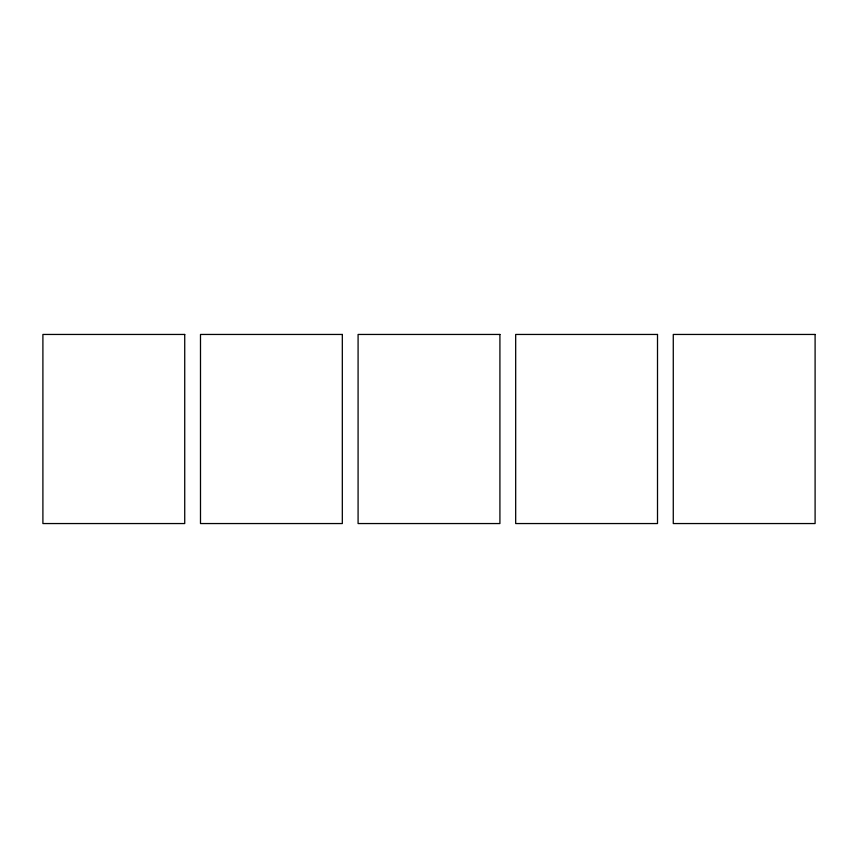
<?xml version="1.0" encoding="UTF-8"?>
<svg xmlns="http://www.w3.org/2000/svg" width="858" height="858" viewBox="0 0 858 858"><rect width="100%" height="100%" fill="white"/><g stroke="black" fill="none" stroke-linecap="round" stroke-linejoin="round"><path stroke-width="1.29" d="M184.727 334.448L42.9 334.448L42.9 523.552L184.727 523.552L184.727 334.448M342.321 334.448L200.493 334.448L200.493 523.552L342.321 523.552L342.321 334.448M499.914 334.448L358.086 334.448L358.086 523.552L499.914 523.552L499.914 334.448M657.507 334.448L515.679 334.448L515.679 523.552L657.507 523.552L657.507 334.448M815.1 334.448L673.273 334.448L673.273 523.552L815.1 523.552L815.1 334.448"/></g></svg>
